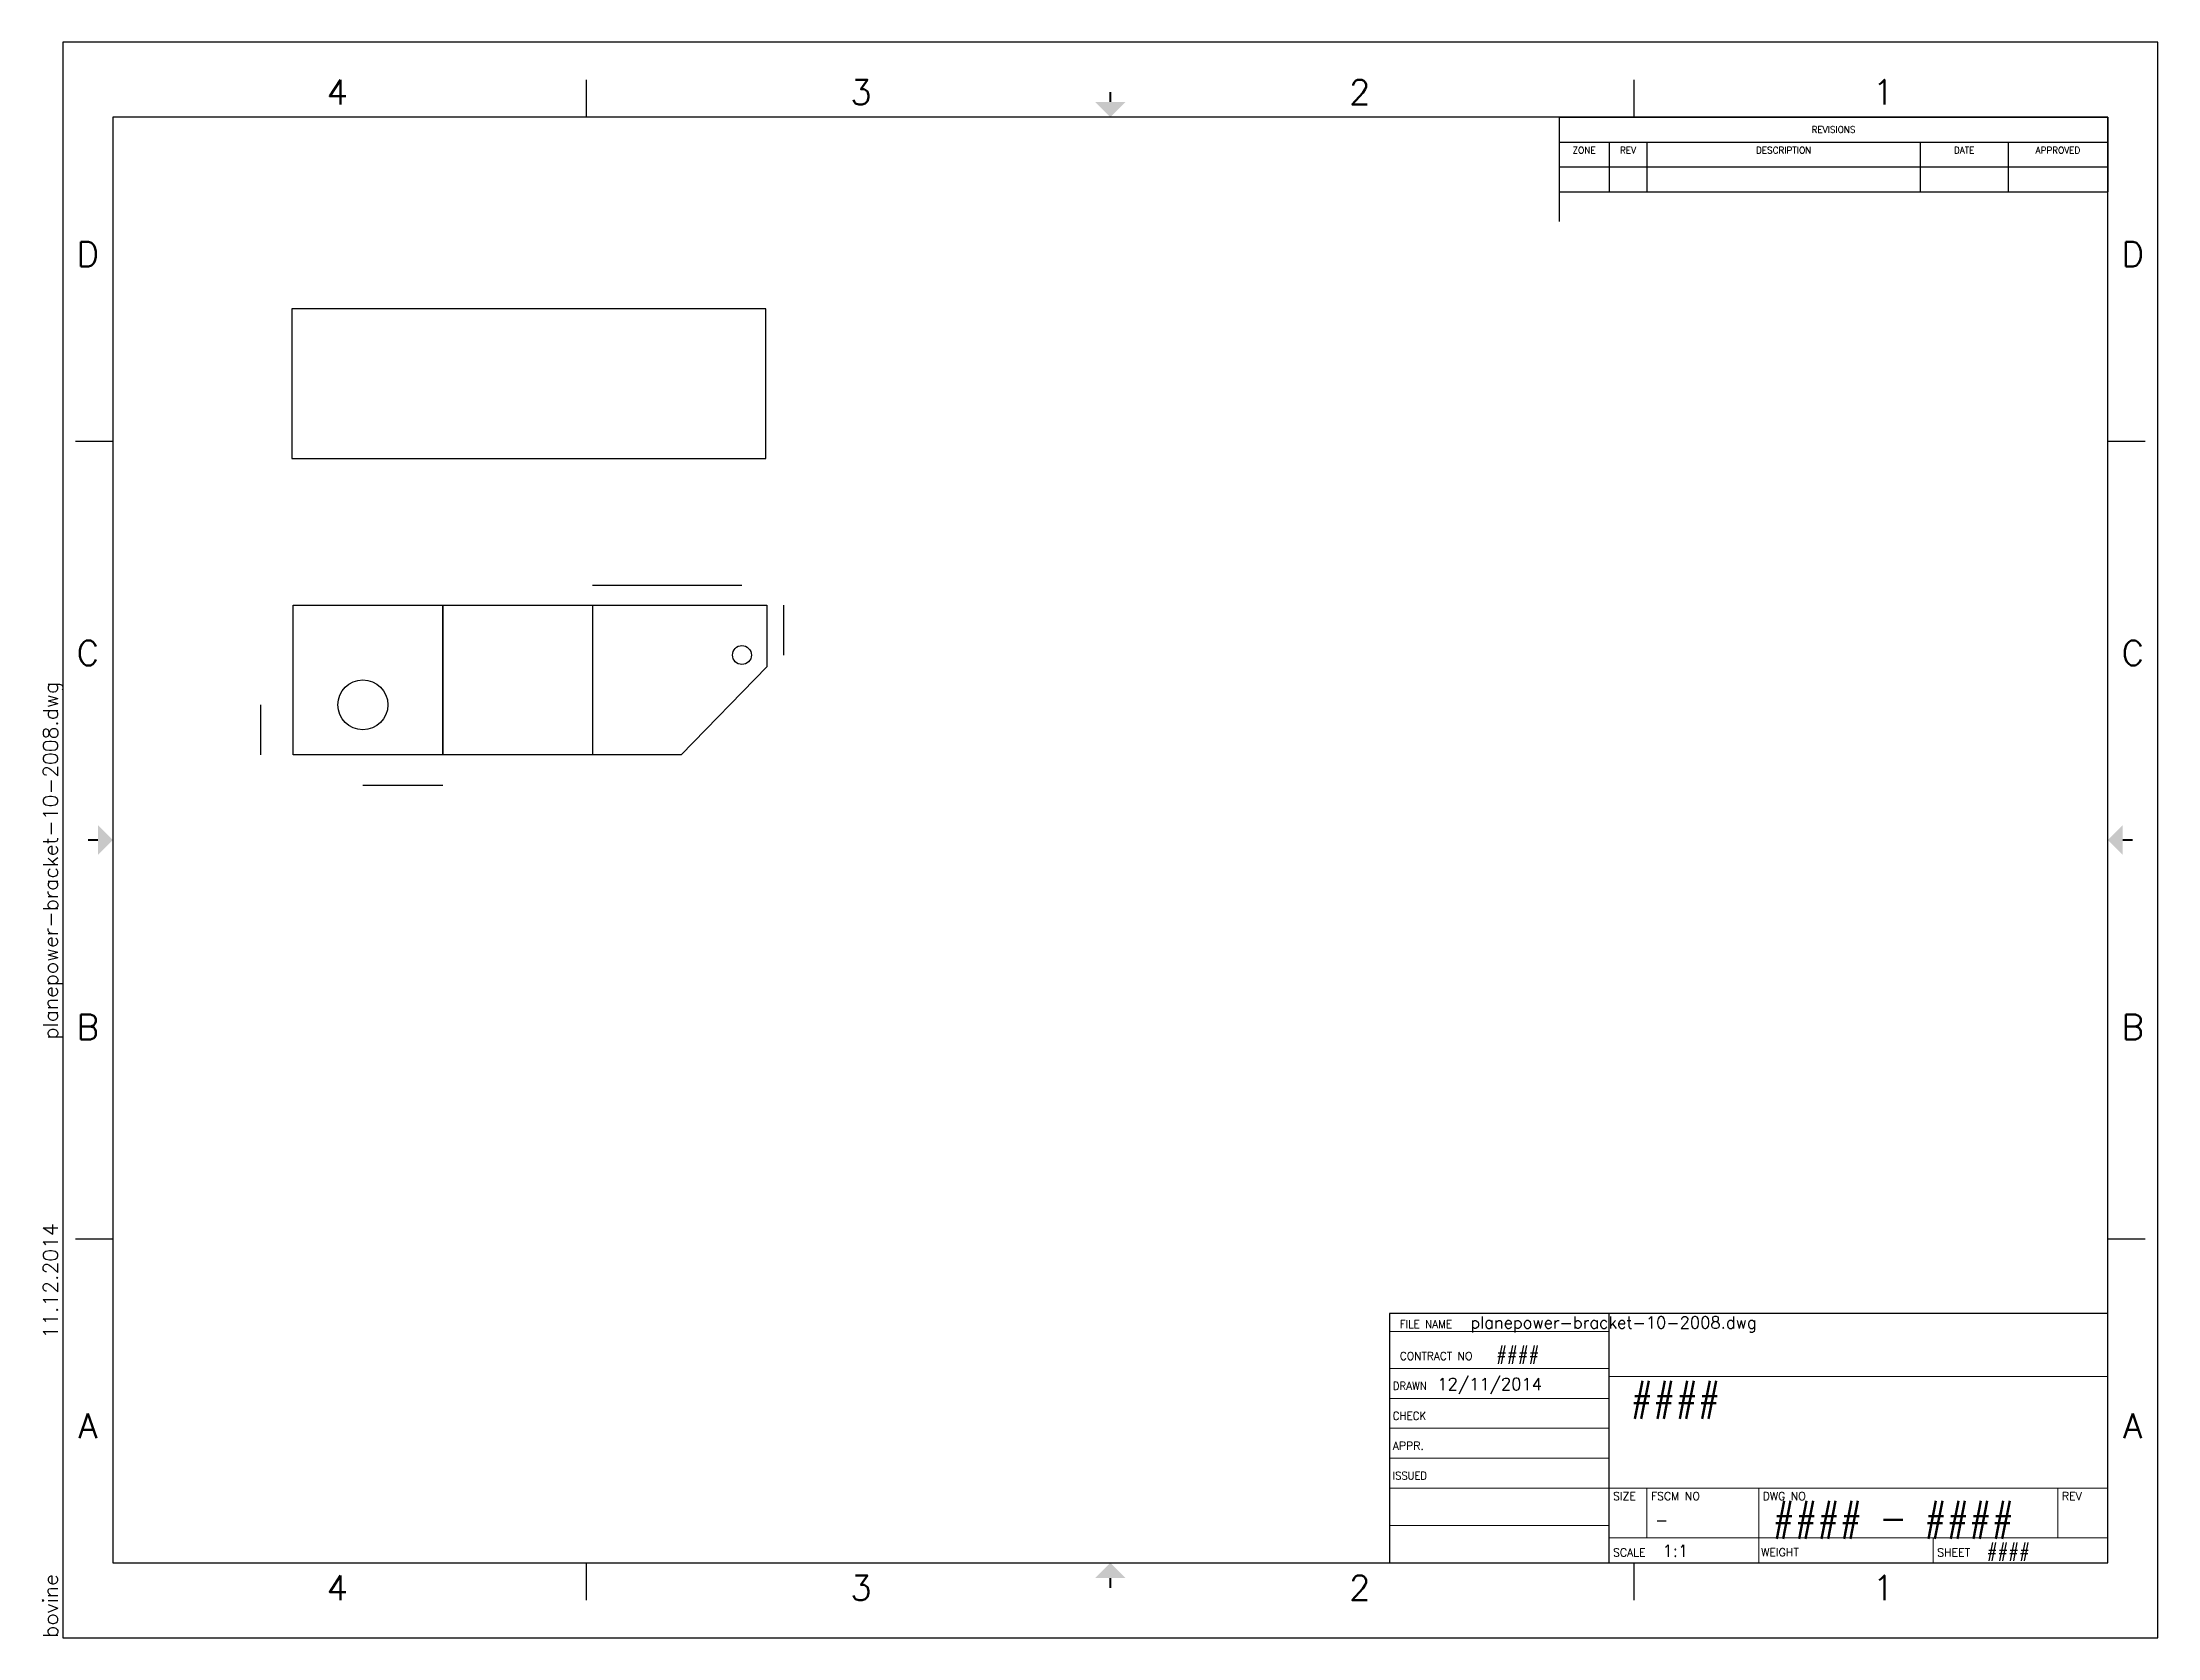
# Paper-space layout 'ANSI C Title Block' of a CAD drawing. Header units: inches. Extents: x -0.2 to 21, y 0 to 16.
import ezdxf
from ezdxf.enums import TextEntityAlignment as Align

# ---------------------------------------------------------------- set-up
doc = ezdxf.new("R2010")
doc.units = ezdxf.units.IN
doc.header["$MEASUREMENT"] = 0
doc.layers.add('Title Block', color=7, linetype='Continuous')
doc.styles.add('ACANSTS', font='romans.shx', dxfattribs={"height": 1})
doc.styles.add('Roman', font='romans')

# ---------------------------------------------------------------- blocks, each defined once
blk = doc.blocks.new('*T3')
at = {"layer": 'Title Block', "color": 0, "lineweight": -2}
for p, q in [((0, 0), (0.5, 0)), ((0, 0), (0, -0.25)), ((0.5, 0), (0.88, 0)), ((0.88, 0), (3.62, 0)), ((3.62, 0), (4.5, 0)), ((4.5, 0), (5.5, 0)), ((5.5, 0), (5.5, -0.25)), ((0, -0.25), (0.5, -0.25)), ((0, -0.25), (0, -0.5)), ((0.5, -0.25), (0.88, -0.25)), ((0.5, -0.25), (0.5, -0.5)), ((0.88, -0.25), (3.62, -0.25)), ((0.88, -0.25), (0.88, -0.5)), ((3.62, -0.25), (4.5, -0.25)), ((3.62, -0.25), (3.62, -0.5)), ((4.5, -0.25), (5.5, -0.25)), ((4.5, -0.25), (4.5, -0.5)), ((5.5, -0.25), (5.5, -0.5)), ((0, -0.5), (0.5, -0.5)), ((0, -0.5), (0, -0.75)), ((0.5, -0.5), (0.88, -0.5)), ((0.5, -0.5), (0.5, -0.75)), ((0.88, -0.5), (3.62, -0.5)), ((0.88, -0.5), (0.88, -0.75)), ((3.62, -0.5), (4.5, -0.5)), ((3.62, -0.5), (3.62, -0.75)), ((4.5, -0.5), (5.5, -0.5)), ((4.5, -0.5), (4.5, -0.75)), ((5.5, -0.5), (5.5, -0.75)), ((0, -0.75), (0.5, -0.75)), ((0.5, -0.75), (0.88, -0.75)), ((0.88, -0.75), (3.62, -0.75)), ((3.62, -0.75), (4.5, -0.75)), ((4.5, -0.75), (5.5, -0.75))]:
    blk.add_line(p, q, dxfattribs=at)
at = {"layer": 'Title Block', "color": 0, "char_height": 0.065, "style": 'Roman'}
for s, insert, width, attachment_point in [('REVISIONS', (2.75, -0.125), 5.4, 5), ('ZONE', (0.25, -0.3), 0.4, 2), ('REV', (0.69, -0.3), 0.28, 2), ('DESCRIPTION', (2.25, -0.3), 2.64, 2), ('DATE', (4.06, -0.3), 0.78, 2), ('APPROVED', (5, -0.3), 0.9, 2)]:
    blk.add_mtext(s, dxfattribs=dict(at, insert=insert, width=width, attachment_point=attachment_point))
blk = doc.blocks.new('Title Block')
at = {"layer": 'Title Block'}
for p, q in [((21, 16), (0, 16)), ((0, 16), (0, 0)), ((21, 0), (21, 16)), ((5.25, 15.25), (5.25, 15.625)), ((15.75, 15.25), (15.75, 15.625)), ((20.5, 15.25), (0.5, 15.25)), ((0.5, 15.25), (0.5, 0.75)), ((15, 15.25), (15, 14.203)), ((20.5, 0.75), (20.5, 15.25)), ((0.125, 12), (0.5, 12)), ((20.5, 12), (20.875, 12)), ((0.125, 4), (0.5, 4)), ((20.5, 4), (20.875, 4)), ((15.5, 0.75), (15.5, 3.25)), ((0.5, 0.75), (20.5, 0.75)), ((5.25, 0.375), (5.25, 0.75)), ((15.75, 0.375), (15.75, 0.75)), ((0, 0), (21, 0))]:
    blk.add_line(p, q, dxfattribs=at)
at = {"layer": 'Title Block', "lineweight": 15}
for p, q in [((13.3, 3.07), (15.5, 3.07)), ((15.5, 2.7), (13.3, 2.7)), ((20.5, 2.62), (15.5, 2.62)), ((15.5, 2.4), (13.3, 2.4)), ((15.5, 2.1), (13.3, 2.1)), ((15.5, 1.8), (13.3, 1.8)), ((15.5, 1.5), (13.3, 1.5)), ((20.5, 1.5), (15.5, 1.5)), ((15.88, 1.5), (15.88, 1)), ((17, 1.5), (17, 0.75)), ((20, 1.5), (20, 1)), ((15.5, 1.125), (13.3, 1.125)), ((20.5, 1), (15.5, 1)), ((18.75, 0.75), (18.75, 1))]:
    blk.add_line(p, q, dxfattribs=at)
at = {"layer": 'Title Block', "const_width": 0.02}
for points in [[(10.5, 15.5), (10.5, 15.4)], [(0.25, 8), (0.35, 8)], [(20.75, 8), (20.65, 8)], [(10.5, 0.5), (10.5, 0.6)]]:
    blk.add_lwpolyline(points, dxfattribs=at)
at = {"layer": 'Title Block'}
blk.add_lwpolyline([(20.5, 3.25), (13.3, 3.25), (13.3, 0.75), (20.5, 0.75)], close=True, dxfattribs=at)
for points in [[(10.35, 15.4), (10.65, 15.4), (10.5, 15.25)], [(0.35, 7.85), (0.35, 8.15), (0.5, 8)], [(20.65, 7.85), (20.65, 8.15), (20.5, 8)], [(10.35, 0.6), (10.65, 0.6), (10.5, 0.75)]]:
    blk.add_solid(points, dxfattribs=at)
blk.add_blockref('*T3', (15, 15.25))
at = {"layer": 'Title Block', "style": 'Roman'}
for s, p in [('4', (2.75, 15.5)), ('3', (8, 15.5)), ('2', (13, 15.5)), ('1', (18.25, 15.5)), ('D', (0.25, 13.875)), ('D', (20.75, 13.875)), ('C', (0.25, 9.875)), ('C', (20.75, 9.875)), ('B', (0.25, 6.125)), ('B', (20.75, 6.125)), ('A', (0.25, 2.125)), ('A', (20.75, 2.125)), ('4', (2.75, 0.5)), ('3', (8, 0.5)), ('2', (13, 0.5)), ('1', (18.25, 0.5))]:
    blk.add_text(s, height=0.25, dxfattribs=at).set_placement(p, align=Align.MIDDLE_CENTER)
at = {"layer": 'Title Block', "lineweight": 15, "style": 'ACANSTS'}
for s, width, p in [('FILE NAME', 0.951562, (13.401, 3.105)), ('CONTRACT NO', 0.979028, (13.401, 2.785)), ('DRAWN', 0.942857, (13.331, 2.485))]:
    blk.add_text(s, height=0.08, dxfattribs=dict(at, width=width)).set_placement(p)
for s, width, p in [('CHECK', 0.942857, (13.331, 2.225)), ('ISSUED', 0.90932, (13.331, 1.625))]:
    blk.add_text(s, height=0.08, dxfattribs=dict(at, width=width)).set_placement(p, align=Align.MIDDLE_LEFT)
for s, p in [('APPR.', (13.331, 1.925)), ('SCALE', (15.54, 0.855)), ('SHEET', (18.79, 0.855))]:
    blk.add_text(s, height=0.08, dxfattribs=at).set_placement(p, align=Align.MIDDLE_LEFT)
for s, p in [('SIZE', (15.54, 1.38)), ('FSCM NO', (15.92, 1.38)), ('DWG NO', (17.04, 1.38)), ('REV', (20.04, 1.38)), ('WEIGHT', (17.025, 0.817))]:
    blk.add_text(s, height=0.08, dxfattribs=at).set_placement(p)
at = {"layer": 'Title Block', "color": 0, "style": 'Roman', "flags": 8}
for tag, p in [('FNAME', (-0.05, 6)), ('REVDATE', (-0.05, 3)), ('USER', (-0.05, 0))]:
    blk.add_attdef(tag, p, '', height=0.15, rotation=90, dxfattribs=at)
at = {"layer": 'Title Block', "lineweight": 15, "style": 'ACANSTS'}
for tag, p in [('CHECK_DATE', (14.109, 3.101)), ('CONTRACT_NUMBER', (14.368, 2.787)), ('CHECK_DATE', (13.778, 2.484)), ('CHECK_DATE', (13.778, 2.184)), ('CHECKED_BY', (14.64, 2.185)), ('APPROVAL_DATE', (13.778, 1.883)), ('APPROVED_BY', (14.64, 1.885)), ('ISSUE_DATE', (13.784, 1.588)), ('ISSUED_BY', (14.64, 1.585)), ('FSCM', (15.96, 1.12)), ('WEIGHT', (17.746, 0.815))]:
    blk.add_attdef(tag, p, '', height=0.12, dxfattribs=at)
at = {"layer": 'Title Block', "lineweight": 30, "style": 'ACANSTS'}
for tag, p in [('DESIGN_ACTIVITY', (15.675, 2.705)), ('DRAWING_SUBTITLE', (15.699, 1.784))]:
    blk.add_attdef(tag, p, '', height=0.18, dxfattribs=at)
at = {"layer": 'Title Block', "style": 'Roman', "flags": 8}
for tag, height, p in [('SHEETNAME', 0.25, (15.716, 2.53)), ('SHEET', 0.25, (17.138, 1.326)), ('SCALE', 0.12, (16.036, 0.931)), ('SHEETNUMBER', 0.12, (19.286, 0.931))]:
    blk.add_attdef(tag, text='', height=height, dxfattribs=at).set_placement(p, align=Align.TOP_LEFT)
at = {"layer": 'Title Block', "lineweight": 15, "style": 'ACANSTS'}
for tag, p in [('SIZE', (15.696, 1.105)), ('REVISION', (20.255, 1.1))]:
    blk.add_attdef(tag, text='', height=0.12, dxfattribs=at).set_placement(p, align=Align.CENTER)

psp = doc.layouts.new('ANSI C Title Block')

# ---------------------------------------------------------------- linework, layer by layer
for p, q in [((5.307, 10.556), (6.807, 10.556)), ((5.307, 10.355), (7.057, 10.355)), ((7.057, 10.355), (7.057, 9.735)), ((7.222, 10.355), (7.222, 9.855)), ((7.057, 9.735), (6.197, 8.855)), ((1.982, 8.855), (1.982, 9.355)), ((6.197, 8.855), (5.307, 8.855)), ((3.807, 8.545), (3.007, 8.545))]:
    psp.add_line(p, q)
for points in [[(2.296, 11.826), (7.046, 11.826), (7.046, 13.326), (2.296, 13.326)], [(2.307, 10.355), (3.807, 10.355), (3.807, 8.855), (2.307, 8.855)], [(3.807, 10.355), (5.307, 10.355), (5.307, 8.855), (3.807, 8.855)]]:
    psp.add_lwpolyline(points, close=True)
for centre, radius in [((6.807, 9.855), 0.095), ((3.007, 9.355), 0.25)]:
    psp.add_circle(centre, radius)

# ---------------------------------------------------------------- block references
ref = psp.add_blockref('Title Block', (0, 0))
ref.add_attrib('SHEETNUMBER', '####', dxfattribs={"layer": 'Title Block', "height": 0.12, "style": 'Roman'}).set_placement((19.286, 0.931), align=Align.TOP_LEFT)
ref.add_attrib('SCALE', '1:1', dxfattribs={"layer": 'Title Block', "height": 0.12, "style": 'Roman'}).set_placement((16.036, 0.931), align=Align.TOP_LEFT)
ref.add_attrib('SHEET', '#### - ####', dxfattribs={"layer": 'Title Block', "height": 0.25, "style": 'Roman'}).set_placement((17.138, 1.326), align=Align.TOP_LEFT)
ref.add_attrib('SHEETNAME', '####', dxfattribs={"layer": 'Title Block', "height": 0.25, "style": 'Roman'}).set_placement((15.716, 2.53), align=Align.TOP_LEFT)
ref.add_attrib('CHECK_DATE', 'planepower-bracket-10-2008.dwg', (14.109, 3.101), dxfattribs={"layer": 'Title Block', "lineweight": 15, "height": 0.12, "style": 'ACANSTS'})
ref.add_attrib('CHECK_DATE', '12/11/2014', (13.778, 2.484), dxfattribs={"layer": 'Title Block', "lineweight": 15, "height": 0.12, "style": 'ACANSTS'})
ref.add_attrib('FSCM', '-', (15.96, 1.12), dxfattribs={"layer": 'Title Block', "lineweight": 15, "height": 0.12, "style": 'ACANSTS'})
ref.add_attrib('CONTRACT_NUMBER', '####', (14.368, 2.787), dxfattribs={"layer": 'Title Block', "lineweight": 15, "height": 0.12, "style": 'ACANSTS'})
ref.add_attrib('FNAME', 'planepower-bracket-10-2008.dwg', (-0.05, 6), dxfattribs={"layer": 'Title Block', "color": 0, "height": 0.15, "rotation": 90, "style": 'Roman'})
ref.add_attrib('REVDATE', '11.12.2014', (-0.05, 3), dxfattribs={"layer": 'Title Block', "color": 0, "height": 0.15, "rotation": 90, "style": 'Roman'})
ref.add_attrib('USER', 'bovine', (-0.05, 0), dxfattribs={"layer": 'Title Block', "color": 0, "height": 0.15, "rotation": 90, "style": 'Roman'})

doc.saveas('drawing.dxf')
